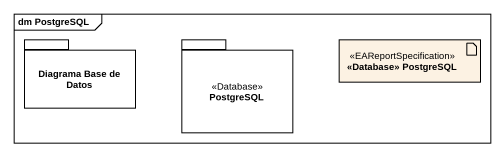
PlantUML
@startuml
mainframe dm PostgreSQL
package "Diagrama Base de Datos" as Diagrama_Base_de_Datos {
}
package PostgreSQL <<Database>> {
}
artifact "<<Database>> PostgreSQL" as Database_PostgreSQL <<EAReportSpecification>>
@enduml
